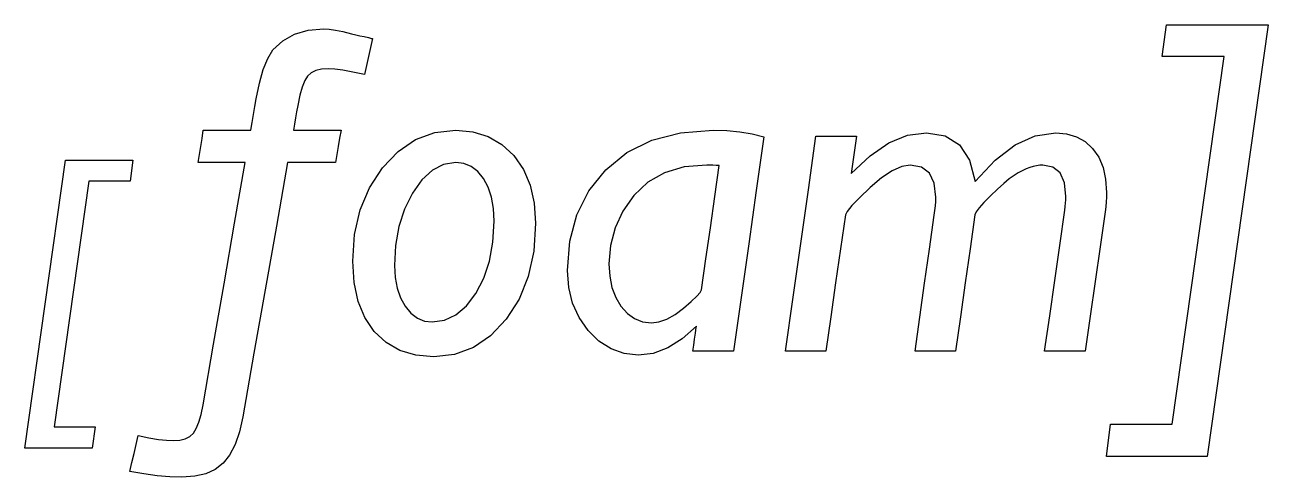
# Model space of a CAD drawing. Extents: x 0 to 35.1, y 0 to 12.8.
import ezdxf

# ---------------------------------------------------------------- set-up
doc = ezdxf.new("R2010")
doc.units = 0
doc.layers.get('0').update_dxf_attribs({"linetype": 'CONTINUOUS'})

msp = doc.modelspace()

# ---------------------------------------------------------------- linework, layer by layer
at = {"color": 7}
for points in [[(7.41, 8.88225), (7.0935, 7.088062), (6.777, 5.293875), (6.4605, 3.499687), (6.144, 1.7055), (6.049934, 1.279148), (5.926406, 0.918188), (5.773488, 0.622758), (5.59125, 0.393), (5.370305, 0.220852), (5.103375, 0.098062), (4.79032, 0.024492), (4.431, 0), (4.087008, 0.010252), (3.727688, 0.040969), (3.352898, 0.092074), (2.9625, 0.1635), (3.02025, 0.416813), (3.078, 0.670125), (3.13575, 0.923438), (3.1935, 1.17675), (3.500238, 1.113315), (3.768094, 1.06809), (3.997277, 1.041007), (4.188, 1.032), (4.369148, 1.045327), (4.523438, 1.08516), (4.651008, 1.151287), (4.752, 1.2435), (4.834102, 1.372723), (4.907062, 1.548844), (4.970742, 1.771793), (5.025, 2.0415), (5.322, 3.751875), (5.619, 5.46225), (5.916, 7.172625), (6.213, 8.883), (5.881687, 8.883), (5.550375, 8.883), (5.219062, 8.883), (4.88775, 8.883), (4.923938, 9.111375), (4.960125, 9.33975), (4.996313, 9.568125), (5.0325, 9.7965), (5.367188, 9.7965), (5.701875, 9.7965), (6.036563, 9.7965), (6.37125, 9.7965), (6.41025, 10.019062), (6.44925, 10.241625), (6.48825, 10.464187), (6.52725, 10.68675), (6.613453, 11.130668), (6.720187, 11.508281), (6.847453, 11.819379), (6.99525, 12.06375), (7.272961, 12.322758), (7.605375, 12.507937), (7.992352, 12.619148), (8.43375, 12.65625), (8.581113, 12.647848), (8.759906, 12.622781), (8.970059, 12.581262), (9.2115, 12.5235), (9.330375, 12.495375), (9.44925, 12.46725), (9.568125, 12.439125), (9.687, 12.411), (9.716625, 12.404437), (9.74625, 12.397875), (9.775875, 12.391312), (9.8055, 12.38475), (9.74925, 12.130312), (9.693, 11.875875), (9.63675, 11.621437), (9.5805, 11.367), (9.248062, 11.438977), (8.967375, 11.490562), (8.738437, 11.521617), (8.56125, 11.532), (8.368043, 11.519215), (8.205844, 11.480906), (8.074723, 11.417144), (7.97475, 11.328), (7.89389, 11.199387), (7.820063, 11.017406), (7.753265, 10.78241), (7.6935, 10.49475), (7.662937, 10.320562), (7.632375, 10.146375), (7.601812, 9.972187), (7.57125, 9.798), (7.90725, 9.798), (8.24325, 9.798), (8.57925, 9.798), (8.91525, 9.798), (8.875875, 9.569437), (8.8365, 9.340875), (8.797125, 9.112312), (8.75775, 8.88375), (8.420813, 8.88375), (8.083875, 8.88375), (7.746937, 8.88375), (7.41, 8.88375), (7.41, 8.883375), (7.41, 8.883), (7.41, 8.882625)], [(30.5025, 0.58575), (30.62025, 1.5), (32.35425, 1.5), (33.8175, 11.88225), (32.073, 11.88225), (32.199, 12.77325), (35.061, 12.77325), (33.3435, 0.58575)], [(12.14925, 9.7965), (12.634805, 9.751652), (13.069875, 9.617156), (13.454321, 9.393082), (13.788, 9.0795), (14.057719, 8.691082), (14.250375, 8.243531), (14.365969, 7.736777), (14.4045, 7.17075), (14.352492, 6.381984), (14.196563, 5.667187), (13.936852, 5.026359), (13.5735, 4.4595), (13.134457, 3.995308), (12.647531, 3.663656), (12.112652, 3.464613), (11.52975, 3.39825), (11.024332, 3.44284), (10.576781, 3.576656), (10.187027, 3.799769), (9.855, 4.11225), (9.589652, 4.504066), (9.400031, 4.965281), (9.286207, 5.496105), (9.24825, 6.09675), (9.300562, 6.853488), (9.4575, 7.545469), (9.719062, 8.172902), (10.08525, 8.736), (10.52809, 9.200391), (11.019656, 9.53175), (11.560019, 9.730359)], [(20.841, 9.61125), (20.6265, 8.099062), (20.412, 6.586875), (20.1975, 5.074687), (19.983, 3.5625), (19.696875, 3.5625), (19.41075, 3.5625), (19.124625, 3.5625), (18.8385, 3.5625), (18.862312, 3.7305), (18.886125, 3.8985), (18.909937, 4.0665), (18.93375, 4.2345), (18.93465, 4.241625), (18.93555, 4.24875), (18.936525, 4.255875), (18.9375, 4.263), (18.535594, 3.905121), (18.128625, 3.649406), (17.716594, 3.495925), (17.2995, 3.44475), (16.899152, 3.488602), (16.529531, 3.620062), (16.190707, 3.838992), (15.88275, 4.14525), (15.627047, 4.513418), (15.44475, 4.918219), (15.335578, 5.359723), (15.29925, 5.838), (15.366914, 6.661477), (15.57, 7.409437), (15.908648, 8.081742), (16.383, 8.67825), (16.978535, 9.167484), (17.681719, 9.516937), (18.492481, 9.726609), (19.41075, 9.7965), (19.797071, 9.784852), (20.164125, 9.75), (20.512054, 9.692086)], [(23.45475, 9.63225), (23.41725, 9.367875), (23.37975, 9.1035), (23.34225, 8.839125), (23.30475, 8.57475), (23.835562, 9.078316), (24.365812, 9.438094), (24.895219, 9.654012), (25.4235, 9.726), (25.950152, 9.640078), (26.355656, 9.382312), (26.640082, 8.952703), (26.8035, 8.35125), (27.360375, 8.952703), (27.924, 9.382312), (28.494375, 9.640078), (29.0715, 9.726), (29.378613, 9.698285), (29.654156, 9.615094), (29.898058, 9.476355), (30.11025, 9.282), (30.281965, 9.037594), (30.404531, 8.74875), (30.478019, 8.415469), (30.5025, 8.03775), (30.499981, 7.908504), (30.492469, 7.773844), (30.480035, 7.633699), (30.46275, 7.488), (30.322875, 6.506625), (30.183, 5.52525), (30.043125, 4.543875), (29.90325, 3.5625), (29.617125, 3.5625), (29.331, 3.5625), (29.044875, 3.5625), (28.75875, 3.5625), (28.9005, 4.557187), (29.04225, 5.551875), (29.184, 6.546562), (29.32575, 7.54125), (29.340082, 7.64182), (29.350406, 7.738875), (29.356652, 7.832555), (29.35875, 7.923), (29.317711, 8.312379), (29.194688, 8.590594), (28.989821, 8.757574), (28.70325, 8.81325), (28.618465, 8.808996), (28.529531, 8.796094), (28.436519, 8.774332), (28.3395, 8.7435), (28.237113, 8.703574), (28.129031, 8.652469), (28.015183, 8.590254), (27.8955, 8.517), (27.761918, 8.42168), (27.606469, 8.294437), (27.429223, 8.135414), (27.23025, 7.94475), (27.045023, 7.755855), (26.91, 7.604156), (26.825039, 7.489441), (26.79, 7.4115), (26.65425, 6.44925), (26.5185, 5.487), (26.38275, 4.52475), (26.247, 3.5625), (25.960875, 3.5625), (25.67475, 3.5625), (25.388625, 3.5625), (25.1025, 3.5625), (25.237687, 4.521), (25.372875, 5.4795), (25.508063, 6.438), (25.64325, 7.3965), (25.663488, 7.534148), (25.678031, 7.664625), (25.686808, 7.787789), (25.68975, 7.9035), (25.644738, 8.301187), (25.509656, 8.58525), (25.284433, 8.755687), (24.969, 8.8125), (24.727277, 8.772832), (24.457781, 8.653781), (24.160582, 8.455277), (23.83575, 8.17725), (23.537871, 7.891219), (23.322469, 7.667625), (23.189332, 7.506469), (23.13825, 7.40775), (23.001562, 6.446437), (22.864875, 5.485125), (22.728188, 4.523813), (22.5915, 3.5625), (22.305375, 3.5625), (22.01925, 3.5625), (21.733125, 3.5625), (21.447, 3.5625), (21.662813, 5.080125), (21.878625, 6.59775), (22.094438, 8.115375), (22.31025, 9.633), (22.596375, 9.633), (22.8825, 9.633), (23.168625, 9.633), (23.45475, 9.633), (23.45475, 9.632812), (23.45475, 9.632625), (23.45475, 9.632437)], [(3.0465, 8.95275), (2.96775, 8.355), (1.79925, 8.355), (0.825, 1.4175), (1.98, 1.4175), (1.90125, 0.81975), (0, 0.81975), (1.14225, 8.95275)], [(12.14925, 8.88225), (11.808223, 8.82825), (11.491594, 8.66625), (11.199293, 8.39625), (10.93125, 8.01825), (10.707363, 7.566434), (10.547531, 7.075031), (10.451683, 6.544113), (10.41975, 5.97375), (10.43889, 5.637504), (10.496348, 5.334094), (10.592195, 5.063449), (10.726504, 4.8255), (10.888926, 4.631262), (11.070191, 4.492781), (11.270301, 4.409848), (11.489254, 4.382248), (11.836187, 4.432745), (12.157035, 4.584281), (12.451867, 4.836925), (12.72075, 5.19075), (12.944754, 5.621332), (13.104844, 6.104156), (13.20095, 6.639152), (13.233, 7.22625), (13.214332, 7.585008), (13.158469, 7.905375), (13.065621, 8.187492), (12.936, 8.4315), (12.774785, 8.628809), (12.590156, 8.769656), (12.381762, 8.854113)], [(19.083, 5.289), (19.208063, 6.166687), (19.333125, 7.044375), (19.458188, 7.922062), (19.58325, 8.79975), (19.491844, 8.805656), (19.402125, 8.809875), (19.314094, 8.812406), (19.22775, 8.81325), (18.59366, 8.759285), (18.040219, 8.597531), (17.567356, 8.328199), (17.175, 7.9515), (16.867008, 7.50723), (16.647188, 7.038281), (16.515398, 6.544441), (16.4715, 6.0255), (16.492605, 5.675484), (16.555965, 5.358937), (16.661656, 5.07586), (16.809746, 4.82625), (16.99045, 4.622484), (17.193934, 4.476937), (17.4202, 4.389609), (17.669246, 4.360501), (17.88118, 4.386249), (18.103027, 4.463534), (18.334859, 4.592428), (18.57675, 4.773), (18.793277, 4.958566), (18.949969, 5.106656), (19.046613, 5.216918)]]:
    msp.add_lwpolyline(points, close=True, dxfattribs=at)

doc.saveas('drawing.dxf')
